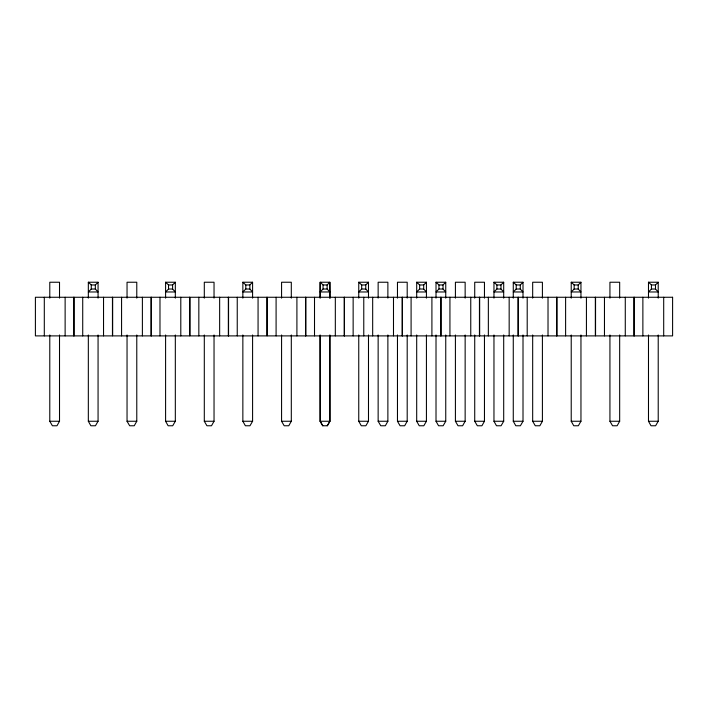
<?xml version="1.0" encoding="UTF-8"?>
<svg xmlns="http://www.w3.org/2000/svg" width="708" height="708" viewBox="0 0 708 708"><rect width="100%" height="100%" fill="white"/><g stroke="black" fill="none" stroke-linecap="round" stroke-linejoin="round"><path stroke-width="1.06" d="M59.516 334.973L59.516 421.251L56.985 425.765L52.392 425.765L49.781 421.251L49.781 334.973M136.777 334.973L136.777 421.251L134.246 425.765L129.653 425.765L127.042 421.251L127.042 334.973M214.037 334.973L214.037 421.251L211.506 425.765L206.922 425.765L204.302 421.251L204.302 334.973M291.307 334.973L291.307 421.251L288.776 425.765L284.182 425.765L281.572 421.251L281.572 334.973M327.238 425.765L329.857 421.251L329.857 334.973L329.937 421.251L327.406 425.765L322.653 425.765L320.122 421.251L320.122 334.973L320.202 421.251L322.813 425.765M387.878 334.973L387.878 421.251L385.347 425.765L380.762 425.765L378.143 421.251L378.143 334.973M407.197 334.973L407.197 421.251L404.666 425.765L400.073 425.765L397.462 421.251L397.462 334.973M465.147 334.973L465.147 421.251L462.616 425.765L458.023 425.765L455.412 421.251L455.412 334.973M484.458 334.973L484.458 421.251L481.927 425.765L477.342 425.765L474.723 421.251L474.723 334.973M542.408 334.973L542.408 421.251L539.877 425.765L535.283 425.765L532.673 421.251L532.673 334.973M619.668 334.973L619.668 421.251L617.137 425.765L612.553 425.765L609.933 421.251L609.933 334.973M98.067 334.973L98.067 421.251L95.447 425.765L90.863 425.765L88.332 421.251L88.332 334.973M175.327 334.973L175.327 421.251L172.717 425.765L168.123 425.765L165.592 421.251L165.592 334.973M252.588 334.973L252.588 421.251L249.977 425.765L245.384 425.765L242.853 421.251L242.853 334.973M368.487 334.973L368.487 421.251L365.868 425.765L361.284 425.765L358.752 421.251L358.752 334.973M426.428 334.973L426.428 421.251L423.818 425.765L419.224 425.765L416.693 421.251L416.693 334.973M445.748 334.973L445.748 421.251L443.137 425.765L438.544 425.765L436.013 421.251L436.013 334.973M503.698 334.973L503.698 421.251L501.078 425.765L496.494 425.765L493.963 421.251L493.963 334.973M523.008 334.973L523.008 421.251L520.398 425.765L515.805 425.765L513.273 421.251L513.273 334.973M580.958 334.973L580.958 421.251L578.347 425.765L573.754 425.765L571.223 421.251L571.223 334.973M658.219 334.973L658.219 421.251L655.608 425.765L651.015 425.765L648.484 421.251L648.484 334.973M95.341 289.023L91.27 289.023L88.332 291.97L98.067 291.97L95.341 289.023L95.341 284.961L98.067 282.235L88.332 282.235L88.332 298.13M172.602 289.023L168.539 289.023L165.592 291.97L175.327 291.97L172.602 289.023L172.602 284.961L175.327 282.235L165.592 282.235L165.592 298.13M249.862 289.023L245.8 289.023L242.853 291.97L252.588 291.97L249.862 289.023L249.862 284.961L252.588 282.235L242.853 282.235L242.853 298.13M327.131 289.023L323.06 289.023L320.122 291.97L329.857 291.97L327.131 289.023L327.131 284.961L329.857 282.235L329.937 298.13L329.857 282.235L320.122 282.235L320.122 298.13L320.202 282.235L323.06 284.961L327.131 284.961M365.762 289.023L361.691 289.023L358.752 291.97L368.487 291.97L365.762 289.023L365.762 284.961L368.487 282.235L358.752 282.235L358.752 298.13M423.703 289.023L419.64 289.023L416.693 291.97L426.428 291.97L423.703 289.023L423.703 284.961L426.428 282.235L416.693 282.235L416.693 298.13M443.022 289.023L438.96 289.023L436.013 291.97L445.748 291.97L443.022 289.023L443.022 284.961L445.748 282.235L436.013 282.235L436.013 298.13M500.972 289.023L496.901 289.023L493.963 291.97L503.698 291.97L500.972 289.023L500.972 284.961L503.698 282.235L493.963 282.235L493.963 298.13M520.283 289.023L516.221 289.023L513.273 291.97L523.008 291.97L520.283 289.023L520.283 284.961L523.008 282.235L513.273 282.235L513.273 298.13M578.232 289.023L574.17 289.023L571.223 291.97L580.958 291.97L578.232 289.023L578.232 284.961L580.958 282.235L571.223 282.235L571.223 298.13M655.493 289.023L651.431 289.023L648.484 291.97L658.219 291.97L655.493 289.023L655.493 284.961L658.219 282.235L648.484 282.235L648.484 298.13M88.332 282.235L91.27 284.961L95.341 284.961M165.592 282.235L168.539 284.961L172.602 284.961M242.853 282.235L245.8 284.961L249.862 284.961M358.752 282.235L361.691 284.961L365.762 284.961M416.693 282.235L419.64 284.961L423.703 284.961M436.013 282.235L438.96 284.961L443.022 284.961M493.963 282.235L496.901 284.961L500.972 284.961M513.273 282.235L516.221 284.961L520.283 284.961M571.223 282.235L574.17 284.961L578.232 284.961M648.484 282.235L651.431 284.961L655.493 284.961M49.781 421.251L59.516 421.251M88.332 421.251L98.067 421.251M127.042 421.251L136.777 421.251M165.592 421.251L175.327 421.251M204.302 421.251L214.037 421.251M242.853 421.251L252.588 421.251M281.572 421.251L291.307 421.251M320.122 421.251L329.857 421.251M358.752 421.251L368.487 421.251M378.143 421.251L387.878 421.251M397.462 421.251L407.197 421.251M416.693 421.251L426.428 421.251M436.013 421.251L445.748 421.251M455.412 421.251L465.147 421.251M474.723 421.251L484.458 421.251M493.963 421.251L503.698 421.251M513.273 421.251L523.008 421.251M532.673 421.251L542.408 421.251M571.223 421.251L580.958 421.251M609.933 421.251L619.668 421.251M648.484 421.251L658.219 421.251M663.697 297.263L663.697 335.893M658.219 282.235L658.219 298.13M651.431 284.961L651.431 289.023M642.873 297.263L642.873 335.893M634.191 297.263L634.191 335.893M633.97 297.263L633.97 335.893M625.279 297.263L625.279 335.893M619.668 298.13L619.668 282.235L609.933 282.235L609.933 298.13M604.464 297.263L604.464 335.893M586.428 297.263L586.428 335.893M580.958 282.235L580.958 298.13M574.17 284.961L574.17 289.023M565.612 297.263L565.612 335.893M556.922 297.263L556.922 335.893M556.709 297.263L556.709 335.893M548.019 297.263L548.019 335.893M542.408 298.13L542.408 282.235L532.673 282.235L532.673 298.13M527.203 297.263L527.203 335.893M523.008 282.235L523.008 298.13M518.291 297.263L518.291 335.893M518.07 297.263L518.07 335.893M516.221 284.961L516.221 289.023M509.167 297.263L509.167 335.893M503.698 282.235L503.698 298.13M496.901 284.961L496.901 289.023M488.352 297.263L488.352 335.893M484.458 298.13L484.458 282.235L474.723 282.235L474.723 298.13M479.661 297.263L479.661 335.893M479.44 297.263L479.44 335.893M470.758 297.263L470.758 335.893M465.147 298.13L465.147 282.235L455.412 282.235L455.412 298.13M449.934 297.263L449.934 335.893M445.748 282.235L445.748 298.13M441.031 297.263L441.031 335.893M440.81 297.263L440.81 335.893M438.96 284.961L438.96 289.023M431.907 297.263L431.907 335.893M426.428 282.235L426.428 298.13M419.64 284.961L419.64 289.023M411.091 297.263L411.091 335.893M407.197 298.13L407.197 282.235L397.462 282.235L397.462 298.13M402.401 297.263L402.401 335.893M402.179 297.263L402.179 335.893M393.489 297.263L393.489 335.893M387.878 298.13L387.878 282.235L378.143 282.235L378.143 298.13M372.674 297.263L372.674 335.893M368.487 282.235L368.487 298.13M363.77 297.263L363.77 335.893M361.691 284.961L361.691 289.023M353.142 297.263L353.142 335.893M344.451 297.263L344.451 335.893M344.23 297.263L344.23 335.893M335.327 297.263L335.327 335.893M323.06 284.961L323.06 289.023M314.511 297.263L314.511 335.893M305.821 297.263L305.821 335.893M305.599 297.263L305.599 335.893M296.909 297.263L296.909 335.893M291.307 298.13L291.307 282.235L281.572 282.235L281.572 298.13M276.093 297.263L276.093 335.893M258.066 297.263L258.066 335.893M252.588 282.235L252.588 298.13M245.8 284.961L245.8 289.023M237.242 297.263L237.242 335.893M228.56 297.263L228.56 335.893M228.339 297.263L228.339 335.893M219.648 297.263L219.648 335.893M214.037 298.13L214.037 282.235L204.302 282.235L204.302 298.13M198.833 297.263L198.833 335.893M180.797 297.263L180.797 335.893M175.327 282.235L175.327 298.13M168.539 284.961L168.539 289.023M159.981 297.263L159.981 335.893M151.291 297.263L151.291 335.893M151.078 297.263L151.078 335.893M142.388 297.263L142.388 335.893M136.777 298.13L136.777 282.235L127.042 282.235L127.042 298.13M121.572 297.263L121.572 335.893M103.536 297.263L103.536 335.893M98.067 282.235L98.067 298.13M91.27 284.961L91.27 289.023M82.721 297.263L82.721 335.893M74.03 297.263L74.03 335.893M73.809 297.263L73.809 335.893M65.127 297.263L65.127 335.893M59.516 298.13L59.516 282.235L49.781 282.235L49.781 298.13M44.303 297.263L44.303 335.893M112.448 297.263L35.4 297.263L35.4 335.893L112.448 335.893L112.448 297.263M189.709 297.263L112.66 297.263L112.66 335.893L189.709 335.893L189.709 297.263M266.969 297.263L189.93 297.263L189.93 335.893L266.969 335.893L266.969 297.263M595.34 297.263L267.19 297.263L267.19 335.893L595.34 335.893L595.34 297.263M672.6 297.263L595.552 297.263L595.552 335.893L672.6 335.893L672.6 297.263"/></g></svg>
